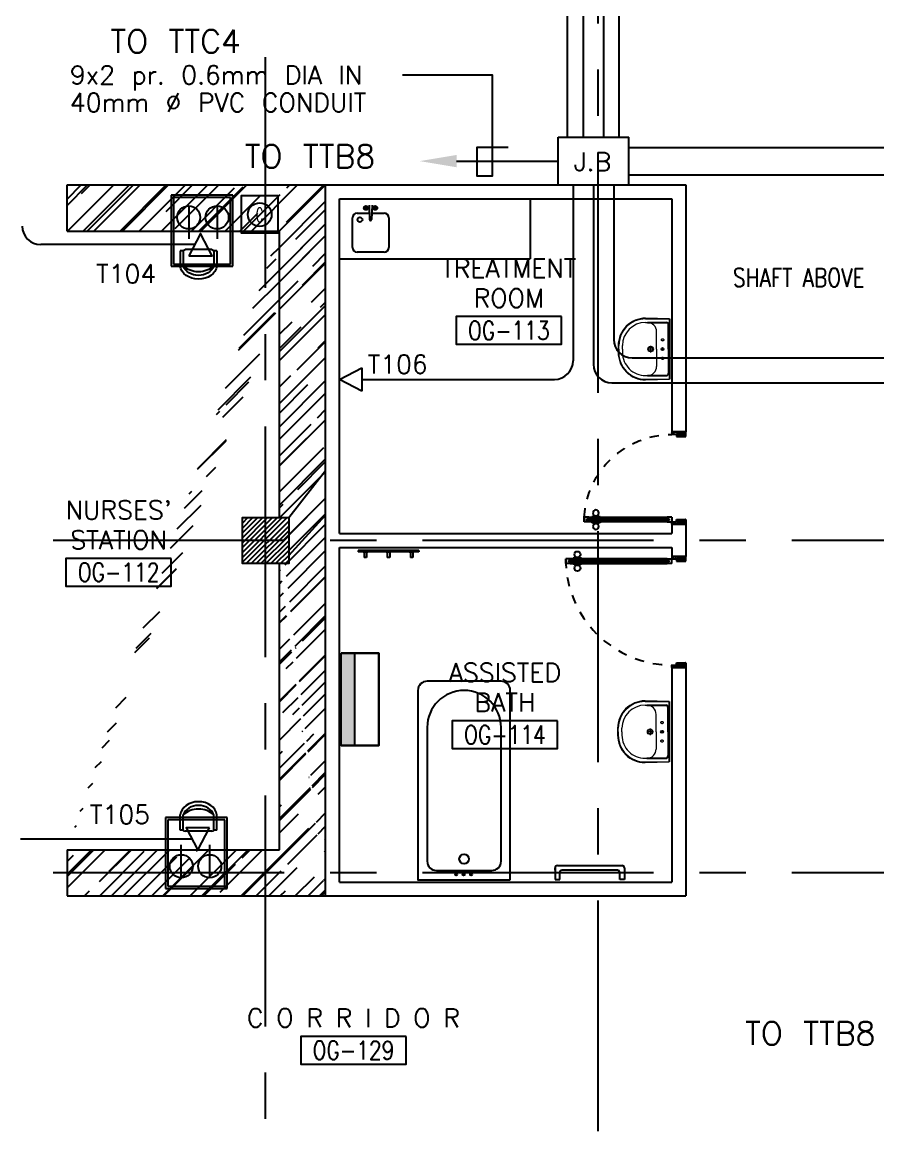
# Model space of a CAD drawing. Extents: x -0.7 to 93.2, y -1.5 to 78.
# Drawn here: x 65.65 to 74.91, y 13.38 to 25.41 of the extents above; entities that cross this region are included whole.
import ezdxf
from ezdxf.enums import TextEntityAlignment as Align

# ---------------------------------------------------------------- set-up
doc = ezdxf.new("R2010")
doc.units = 0
doc.header["$MEASUREMENT"] = 0
for name, pattern in [('CENTERX2', [4, 2.5, -0.5, 0.5, -0.5]), ('DASHED', [0.75, 0.5, -0.25]), ('HIDDEN', [0.375, 0.25, -0.125])]:
    doc.linetypes.add(name, pattern=pattern)
doc.layers.get('0').update_dxf_attribs({"color": 11, "linetype": 'CONTINUOUS'})
for name, color, linetype in [('A-FUR-ACCES', 11, 'CONTINUOUS'), ('AXES', 11, 'CENTERX2'), ('COL', 11, 'CONTINUOUS'), ('COUNTER', 11, 'CONTINUOUS'), ('DOOR', 11, 'CONTINUOUS'), ('E-CO', 6, 'CONTINUOUS'), ('E-SOCKETS', 4, 'CONTINUOUS'), ('E-TEL', 4, 'CONTINUOUS'), ('E-TEXT', 2, 'CONTINUOUS'), ('E-WIRE', 4, 'CONTINUOUS'), ('FIX', 11, 'CONTINUOUS'), ('FMCHAIR', 11, 'CONTINUOUS'), ('HAT', 11, 'CONTINUOUS'), ('NON-MEDICAL', 11, 'CONTINUOUS'), ('RM-BOX', 11, 'CONTINUOUS'), ('RM-NAME', 11, 'CONTINUOUS'), ('RM-NO', 11, 'CONTINUOUS'), ('SHAFT', 11, 'CONTINUOUS'), ('WALL', 11, 'CONTINUOUS')]:
    doc.layers.add(name, color=color, linetype=linetype)
doc.styles.add('ROMANS', font='ROMANS.shx', dxfattribs={"width": 0.6})
doc.styles.get("Standard").update_dxf_attribs({"font": 'TXT.shx'})
pattern_1 = [(45, (-250.25383, -113.09973), (0.25455844, 0.6788225), [4.5, -0.6, 1.5, -0.3]), (45, (-250.07776, -112.71153), (-0.49426764, 0.07000357), [0.9, -0.099, 1.8, -0.225]), (45, (-250.32808, -112.81336), (0.96095812, 1.24521504), [2.4, -0.42, 1.2, -0.3])]

# ---------------------------------------------------------------- blocks, each defined once
blk = doc.blocks.new('RM1')
at = {"layer": 'RM-BOX'}
blk.add_lwpolyline([(570, -200), (-570, -200), (-570, -500), (570, -500)], close=True, dxfattribs=at)
at = {"layer": 'RM-NAME', "style": 'ROMANS'}
for tag, p in [('ROOMNAME1', (0, 324)), ('ROOMNAME2', (0, 0))]:
    blk.add_attdef(tag, text='', height=200, dxfattribs=at).set_placement(p, align=Align.MIDDLE)
at = {"layer": 'RM-NO', "style": 'ROMANS', "width": 0.8}
blk.add_attdef('ROOMNO', text='', height=200, dxfattribs=at).set_placement((0, -350), align=Align.MIDDLE)
blk = doc.blocks.new('CHR3')
for p, q in [((-0.039, 0.5), (-0.558, 0.5)), ((-0.05, 0.412), (-0.558, 0.412)), ((-0.039, 0.5), (-0.039, 0.412)), ((0, 0.362), (0, -0.362)), ((-0.05, -0.412), (-0.558, -0.412)), ((-0.039, -0.5), (-0.553, -0.5)), ((-0.039, -0.411), (-0.039, -0.5))]:
    blk.add_line(p, q)
for centre, radius, start, end in [((-0.497, 0), 0.503, 97.0495, 263.5769), ((-0.446, 0), 0.427, 105.249, 254.751), ((-0.212, 0), 0.538, 130.0756, 229.9244), ((-0.05, 0.362), 0.05, 0, 90), ((-0.05, -0.362), 0.05, 270, 0)]:
    blk.add_arc(centre, radius, start, end)
blk = doc.blocks.new('*X43')
at = {"color": 0}
for p, q in [((238729, 132663), (239216, 133150)), ((238729, 132716), (239163, 133150)), ((238729, 132769), (239110, 133150)), ((238729, 132822), (239057, 133150)), ((238729, 132875), (239004, 133150)), ((238729, 132928), (238951, 133150)), ((238729, 132981), (238898, 133150)), ((238729, 133034), (238845, 133150)), ((238729, 133087), (238791, 133150)), ((238729, 133140), (238738, 133150)), ((238769, 132650), (239229, 133110)), ((238822, 132650), (239229, 133056)), ((238875, 132650), (239229, 133003)), ((238928, 132650), (239229, 132950)), ((238981, 132650), (239229, 132897)), ((239034, 132650), (239229, 132844)), ((239087, 132650), (239229, 132791)), ((239140, 132650), (239229, 132738)), ((239193, 132650), (239229, 132685))]:
    blk.add_line(p, q, dxfattribs=at)
blk = doc.blocks.new('COL50')
at = {"layer": 'COL'}
blk.add_lwpolyline([(-250, 250), (-250, -250), (250, -250), (250, 250)], close=True, dxfattribs=at)
blk = doc.blocks.new('DOOR-10')
at = {"layer": 'DOOR', "color": 0, "linetype": 'ByBlock'}
for p, q in [((-26, 1100), (-76, 1100)), ((-76, 1100), (-26, 1100)), ((-76, 1050), (-76, 1100)), ((-26, 1050), (-26, 1100)), ((-83, 1005), (-92, 1005)), ((-92, 1005), (-92, 940)), ((-76, 1018), (-83, 1018)), ((-83, 928), (-83, 1018)), ((-83, 1005), (-83, 940)), ((-59, 1050), (-76, 1050)), ((-43, 1070), (-59, 1070)), ((-59, 1050), (-59, 1070)), ((-43, 1050), (-43, 1070)), ((-26, 1050), (-43, 1050)), ((-26, 1018), (-18, 1018)), ((-18, 928), (-18, 1018)), ((-18, 1005), (-9, 1005)), ((-18, 1005), (-18, 940)), ((-9, 1005), (-9, 940)), ((-83, 940), (-92, 940)), ((-76, 928), (-83, 928)), ((-26, 928), (-18, 928)), ((-18, 940), (-9, 940)), ((-1001, 0), (-1001, 150)), ((-1001, 150), (-976, 150)), ((-1001, 150), (-1001, 0)), ((-976, 150), (-976, 100)), ((-76, 200), (-59, 200)), ((-76, 150), (-76, 200)), ((-76, 150), (-26, 150)), ((-59, 200), (-59, 180)), ((-59, 180), (-43, 180)), ((-43, 200), (-26, 200)), ((-43, 180), (-43, 200)), ((-26, 200), (-26, 150)), ((-1, 150), (-26, 150)), ((-26, 150), (-26, 100)), ((-951, 0), (-1001, 0)), ((-976, 100), (-951, 100)), ((-951, 100), (-951, 0)), ((-51, 100), (-51, 0)), ((-26, 100), (-51, 100)), ((-51, 0), (-1, 0))]:
    blk.add_line(p, q, dxfattribs=at)
at = {"layer": 'DOOR', "linetype": 'ByBlock'}
for p, q in [((-76, 1050), (-76, 200)), ((-59, 200), (-59, 1050)), ((-43, 200), (-43, 1050)), ((-26, 200), (-26, 1050))]:
    blk.add_line(p, q, dxfattribs=at)
at = {"layer": 'DOOR', "color": 9, "linetype": 'ByBlock'}
for p, q in [((-1, 0), (-1, 150)), ((-951, 0), (-1001, 114)), ((-951, 0), (-1001, 40)), ((-951, 0), (-964, 100)), ((-51, 0), (-1, 114)), ((-51, 0), (-37, 100)), ((-51, 0), (-1, 40))]:
    blk.add_line(p, q, dxfattribs=at)
at = {"layer": 'DOOR', "color": 0, "linetype": 'ByBlock'}
for centre in [(-124, 973), (23, 973)]:
    blk.add_circle(centre, 32.4, dxfattribs=at)
at = {"layer": 'DOOR', "linetype": 'HIDDEN', "ltscale": 0.5}
blk.add_arc((-23, 149), 952, 93.1482, 179.9482, dxfattribs=at)
at = {"layer": 'DOOR', "color": 9, "linetype": 'ByBlock'}
for centre, radius, start, end in [((-951, 0), 154, 103.7142, 108.8947), ((-951, 0), 134, 100.72, 111.8402), ((-51, 0), 134, 68.1598, 79.28), ((-51, 0), 154, 71.1053, 76.2858), ((-951, 0), 94.4, 90, 121.9818), ((-951, 0), 74.4, 90, 132.2236), ((-951, 0), 54.4, 90, 156.7926), ((-951, 0), 34.4, 90, 180), ((-951, 0), 14.4, 90, 180), ((-51, 0), 94.4, 58.0182, 90), ((-51, 0), 74.4, 47.7764, 90), ((-51, 0), 54.4, 23.2074, 90), ((-51, 0), 34.4, 0, 90), ((-51, 0), 14.4, 0, 90), ((-51, 0), 114, 64.0838, 77.3774)]:
    blk.add_arc(centre, radius, start, end, dxfattribs=at)
blk = doc.blocks.new('DOOR100')
at = {"layer": 'DOOR', "color": 0, "linetype": 'ByBlock'}
for p, q in [((-82, 1205), (-91, 1205)), ((-91, 1205), (-91, 1140)), ((-75, 1218), (-82, 1218)), ((-82, 1128), (-82, 1218)), ((-82, 1205), (-82, 1140)), ((-25, 1300), (-75, 1300)), ((-75, 1300), (-25, 1300)), ((-75, 1250), (-75, 1300)), ((-58, 1250), (-75, 1250)), ((-42, 1270), (-58, 1270)), ((-58, 1250), (-58, 1270)), ((-42, 1250), (-42, 1270)), ((-25, 1250), (-42, 1250)), ((-25, 1250), (-25, 1300)), ((-25, 1218), (-18, 1218)), ((-18, 1128), (-18, 1218)), ((-18, 1205), (-9, 1205)), ((-18, 1205), (-18, 1140)), ((-9, 1205), (-9, 1140)), ((-82, 1140), (-91, 1140)), ((-75, 1128), (-82, 1128)), ((-25, 1128), (-18, 1128)), ((-18, 1140), (-9, 1140)), ((-1200, 0), (-1200, 150)), ((-1200, 150), (-1175, 150)), ((-1200, 150), (-1200, 0)), ((-1175, 150), (-1175, 100)), ((-75, 200), (-58, 200)), ((-75, 150), (-75, 200)), ((-75, 150), (-25, 150)), ((-58, 200), (-58, 180)), ((-58, 180), (-42, 180)), ((-42, 200), (-25, 200)), ((-42, 180), (-42, 200)), ((-25, 200), (-25, 150)), ((0, 150), (-25, 150)), ((-25, 150), (-25, 100)), ((0, 150), (0, 0)), ((-1150, 0), (-1200, 0)), ((-1175, 100), (-1150, 100)), ((-1150, 100), (-1150, 0)), ((-50, 100), (-50, 0)), ((-25, 100), (-50, 100)), ((-50, 0), (0, 0))]:
    blk.add_line(p, q, dxfattribs=at)
at = {"layer": 'DOOR', "linetype": 'ByBlock'}
for p, q in [((-75, 1250), (-75, 200)), ((-58, 200), (-58, 1250)), ((-42, 200), (-42, 1250)), ((-25, 200), (-25, 1250)), ((0, 0), (0, 150))]:
    blk.add_line(p, q, dxfattribs=at)
at = {"layer": 'DOOR', "color": 9, "linetype": 'ByBlock'}
for p, q in [((-1150, 0), (-1200, 114)), ((-1150, 0), (-1200, 40)), ((-1150, 0), (-1163, 100)), ((-50, 0), (0, 114)), ((-50, 0), (-37, 100)), ((-50, 0), (0, 40))]:
    blk.add_line(p, q, dxfattribs=at)
at = {"layer": 'DOOR', "color": 0, "linetype": 'ByBlock'}
for centre in [(-124, 1173), (24, 1173)]:
    blk.add_circle(centre, 32.4, dxfattribs=at)
at = {"layer": 'DOOR', "linetype": 'HIDDEN', "ltscale": 0.5}
blk.add_arc((-25, 150), 1150, 90, 180.0001, dxfattribs=at)
at = {"layer": 'DOOR', "color": 9, "linetype": 'ByBlock'}
for centre, radius, start, end in [((-1150, 0), 154, 103.7142, 108.8947), ((-1150, 0), 134, 100.72, 111.8402), ((-50, 0), 134, 68.1598, 79.28), ((-50, 0), 154, 71.1053, 76.2858), ((-1150, 0), 94.4, 90, 121.9818), ((-1150, 0), 74.4, 90, 132.2236), ((-1150, 0), 54.4, 90, 156.7926), ((-1150, 0), 34.4, 90, 180), ((-1150, 0), 14.4, 90, 180), ((-50, 0), 94.4, 58.0182, 90), ((-50, 0), 74.4, 47.7764, 90), ((-50, 0), 54.4, 23.2074, 90), ((-50, 0), 34.4, 0, 90), ((-50, 0), 14.4, 0, 90), ((-50, 0), 114, 64.0838, 77.3774)]:
    blk.add_arc(centre, radius, start, end, dxfattribs=at)
blk = doc.blocks.new('BTUB1')
at = {"layer": 'FIX'}
for points in [[(-500, -25), (-500, -2075, 0.414214), (-400, -2175), (400, -2175, 0.414214), (500, -2075), (500, -25)], [(-400, -1675, 1), (400, -1675), (400, -225, 0.414214), (300, -125), (-300, -125, 0.414214), (-400, -225)]]:
    blk.add_lwpolyline(points, format="xyb", close=True, dxfattribs=at)
for centre, radius in [((-75, -81), 11), ((5, -81), 11), ((85, -81), 11), ((0, -250), 52.2)]:
    blk.add_circle(centre, radius, dxfattribs=at)
blk = doc.blocks.new('LAV-003')
at = {"layer": 'FIX', "linetype": 'Continuous', "lineweight": 20}
for p, q in [((-328, -285), (-328, -25)), ((327, -285), (327, -25)), ((0, -165), (-188, -165)), ((0, -165), (187, -165)), ((-288, -285), (-288, -265)), ((287, -285), (287, -265)), ((0, -535), (-38, -535)), ((0, -575), (-38, -575)), ((0, -535), (37, -535)), ((0, -575), (37, -575))]:
    blk.add_line(p, q, dxfattribs=at)
at = {"layer": 'FIX', "linetype": 'ByBlock'}
blk.add_line((-328, -25), (327, -25), dxfattribs=at)
at = {"layer": 'FIX', "linetype": 'ByBlock', "ltscale": 0.3}
for p, q in [((-288, -265), (-288, -60)), ((0, -35), (-262, -35)), ((0, -35), (262, -35)), ((287, -265), (287, -60))]:
    blk.add_line(p, q, dxfattribs=at)
at = {"layer": 'FIX', "lineweight": 20}
for p, q in [((-16, -101), (15, -101)), ((0, -85), (0, -116))]:
    blk.add_line(p, q, dxfattribs=at)
at = {"layer": 'FIX', "linetype": 'DASHED', "lineweight": 20, "ltscale": 0.04}
for p, q in [((-36, -230), (37, -230)), ((0, -194), (0, -266))]:
    blk.add_line(p, q, dxfattribs=at)
at = {"layer": 'FIX', "linetype": 'Continuous', "lineweight": 20}
blk.add_lwpolyline([(295, -25), (0, -25), (-328, -25), (-335, -285, 0.414214), (-38, -582), (0, -582), (37, -582, 0.414214), (334, -285), (327, -25), (0, -25)], format="xyb", dxfattribs=at)
at = {"layer": 'FIX', "linetype": 'HIDDEN', "lineweight": 20, "ltscale": 0.05}
for centre in [(-100, -101), (100, -101)]:
    blk.add_circle(centre, 12.4, dxfattribs=at)
at = {"layer": 'FIX', "lineweight": 20}
for centre, radius in [((0, -101), 15.5), ((0, -230), 29.5), ((0, -230), 22.5)]:
    blk.add_circle(centre, radius, dxfattribs=at)
at = {"layer": 'FIX', "linetype": 'ByBlock', "ltscale": 0.3}
for centre, start, end in [((-262, -60), 90, 180), ((262, -60), 0, 90)]:
    blk.add_arc(centre, 25, start, end, dxfattribs=at)
at = {"layer": 'FIX', "linetype": 'Continuous', "lineweight": 20}
for centre, radius, start, end in [((-188, -265), 100, 90, 180), ((187, -265), 100, 0, 90), ((-38, -285), 290, 180, 270), ((-38, -285), 250, 180, 270), ((37, -285), 250, 270, 0), ((37, -285), 290, 270, 0)]:
    blk.add_arc(centre, radius, start, end, dxfattribs=at)

msp = doc.modelspace()

# ---------------------------------------------------------------- hatches: boundary and pattern name
at = {"layer": 'A-FUR-ACCES'}
msp.add_hatch(color=256, dxfattribs=at).paths.add_polyline_path([(69.1003, 17.5795), (69.2503, 17.5795), (69.2503, 18.5795), (69.1003, 18.5795)])
at = {"layer": 'COUNTER', "linetype": 'ByBlock'}
h = msp.add_hatch(dxfattribs=at)
h.set_pattern_fill('AR-RROOF', color=256, scale=0.3, angle=45, style=0)
h.set_pattern_definition(pattern_1)
h.paths.add_polyline_path([(66.1324, 23.65), (66.1324, 23.15), (68.2824, 23.15), (68.2824, 23.65)])
h.paths.add_polyline_path([(68.4324, 23.15), (68.4324, 22.1956), (68.9324, 22.1956), (68.9324, 23.65), (68.2824, 23.65), (68.2824, 23.15)])
h = msp.add_hatch(dxfattribs=at)
h.set_pattern_fill('AR-RROOF', color=256, scale=0.3, angle=45, style=0)
h.set_pattern_definition(pattern_1)
edge = h.paths.add_edge_path()
edge.add_line((68.4324, 16.45), (68.4324, 19.55))
edge.add_line((68.9324, 15.95), (68.9324, 23.65))
edge.add_line((66.1324, 16.45), (66.1324, 15.95))
edge.add_line((66.1324, 16.45), (68.4324, 16.45))
edge.add_line((66.1324, 15.95), (68.9324, 15.95))
edge.add_line((68.4324, 20.05), (68.4324, 23.15))
h = msp.add_hatch(dxfattribs=at)
h.set_pattern_fill('AR-RROOF', color=256, scale=0.3, angle=45, style=0)
h.set_pattern_definition(pattern_1)
h.paths.add_polyline_path([(68.9324, 20.5575), (68.5324, 20.05), (68.5324, 19.8), (68.6804, 19.8), (68.9324, 20.0747)])

# ---------------------------------------------------------------- linework, layer by layer
at = {"layer": 'A-FUR-ACCES'}
for p, q in [((69.9437, 19.6905), (69.2833, 19.6905)), ((69.2833, 19.6905), (69.2833, 19.6778)), ((69.9437, 19.6778), (69.2833, 19.6778)), ((69.3385, 19.6778), (69.3385, 19.6728)), ((69.3885, 19.6728), (69.3385, 19.6728)), ((69.3508, 19.6728), (69.3508, 19.6143)), ((69.3762, 19.6143), (69.3508, 19.6143)), ((69.3762, 19.6728), (69.3762, 19.6143)), ((69.3885, 19.6778), (69.3885, 19.6728)), ((69.5885, 19.6778), (69.5885, 19.6728)), ((69.6385, 19.6728), (69.5885, 19.6728)), ((69.6008, 19.6728), (69.6008, 19.6143)), ((69.6262, 19.6143), (69.6008, 19.6143)), ((69.6262, 19.6728), (69.6262, 19.6143)), ((69.6385, 19.6778), (69.6385, 19.6728)), ((69.8385, 19.6778), (69.8385, 19.6728)), ((69.8885, 19.6728), (69.8385, 19.6728)), ((69.8508, 19.6728), (69.8508, 19.6143)), ((69.8762, 19.6143), (69.8508, 19.6143)), ((69.8762, 19.6728), (69.8762, 19.6143)), ((69.8885, 19.6778), (69.8885, 19.6728)), ((69.9437, 19.6905), (69.9437, 19.6778)), ((69.5087, 18.5795), (69.1003, 18.5795)), ((69.2503, 17.5795), (69.2503, 18.5795)), ((69.5087, 17.5795), (69.5087, 18.5795)), ((69.1003, 17.5795), (69.5087, 17.5795)), ((71.4175, 16.2274), (71.4175, 16.2524)), ((71.4175, 16.2524), (71.4175, 16.2274)), ((71.4425, 16.2774), (72.1425, 16.2774)), ((72.1675, 16.2524), (72.1675, 16.2274)), ((71.4175, 16.2274), (71.4175, 16.1274)), ((71.4175, 16.1274), (71.4675, 16.1274)), ((71.4675, 16.1274), (71.4675, 16.2024)), ((72.0925, 16.2274), (71.4925, 16.2274)), ((72.1175, 16.1274), (72.1175, 16.2024)), ((72.1675, 16.1274), (72.1175, 16.1274)), ((72.1675, 16.2274), (72.1675, 16.1274))]:
    msp.add_line(p, q, dxfattribs=at)
for centre, start, end in [((71.4425, 16.2524), 90, 180), ((72.1425, 16.2524), 0, 90), ((71.4925, 16.2024), 90, 180), ((72.0925, 16.2024), 0, 90)]:
    msp.add_arc(centre, 0.025, start, end, dxfattribs=at)
at = {"layer": 'AXES'}
for p, q in [((68.2824, -1.4643), (68.2824, 77.3484)), ((71.8824, 5.4), (71.8824, 64.22)), ((92.4824, 19.8), (40.3924, 19.8)), ((92.4824, 16.2), (40.3924, 16.2))]:
    msp.add_line(p, q, dxfattribs=at)
at = {"layer": 'COUNTER'}
for p, q in [((66.1324, 23.15), (66.1324, 23.65)), ((66.1324, 23.65), (68.9324, 23.65)), ((68.9324, 15.95), (68.9324, 23.65)), ((66.1324, 23.15), (68.4324, 23.15)), ((68.4324, 20.05), (68.4324, 23.15)), ((68.4324, 16.45), (68.4324, 19.55)), ((66.1324, 16.45), (68.4324, 16.45)), ((66.1324, 16.45), (66.1324, 15.95)), ((66.1324, 15.95), (68.9324, 15.95))]:
    msp.add_line(p, q, dxfattribs=at)
at = {"layer": 'COUNTER', "linetype": 'ByBlock'}
for p, q in [((68.5324, 20.05), (68.9324, 20.5575)), ((68.4324, 20.05), (68.5324, 20.05)), ((68.5324, 19.6385), (68.9324, 20.0747)), ((68.5324, 20.05), (68.5324, 19.55)), ((68.5324, 19.55), (68.4324, 19.55))]:
    msp.add_line(p, q, dxfattribs=at)
at = {"layer": 'E-CO', "color": 4}
msp.add_lwpolyline([(68.4194, 23.5309), (68.0194, 23.5309), (68.0194, 23.1309), (68.4194, 23.1309)], close=True, dxfattribs=at)
at = {"layer": 'E-SOCKETS'}
for p, q in [((67.9283, 23.5388), (67.261, 23.5388)), ((67.261, 23.5388), (67.261, 22.7691)), ((67.9283, 22.7691), (67.9283, 23.5388)), ((67.4495, 23.4235), (67.4495, 23.0652)), ((67.7572, 23.4235), (67.7572, 23.0652)), ((67.261, 22.7691), (67.9283, 22.7691)), ((67.8659, 16.8004), (67.1985, 16.8004)), ((67.1985, 16.8004), (67.1985, 16.0307)), ((67.8659, 16.0307), (67.8659, 16.8004)), ((67.3697, 16.146), (67.3697, 16.5043)), ((67.6774, 16.146), (67.6774, 16.5043)), ((67.1985, 16.0307), (67.8659, 16.0307))]:
    msp.add_line(p, q, dxfattribs=at)
at = {"layer": 'E-SOCKETS', "color": 8}
for p, q in [((67.9033, 23.5138), (67.286, 23.5138)), ((67.286, 23.5138), (67.286, 22.7941)), ((67.9033, 22.7941), (67.9033, 23.5138)), ((67.286, 22.7941), (67.9033, 22.7941)), ((67.8409, 16.7754), (67.2235, 16.7754)), ((67.2235, 16.7754), (67.2235, 16.0557)), ((67.8409, 16.0557), (67.8409, 16.7754)), ((67.2235, 16.0557), (67.8409, 16.0557))]:
    msp.add_line(p, q, dxfattribs=at)
at = {"layer": 'E-SOCKETS'}
for points in [[(67.4525, 22.8831), (67.705, 22.8831), (67.5788, 23.1253), (67.5788, 23.1253)], [(67.6744, 16.6864), (67.4219, 16.6864), (67.5481, 16.4442), (67.5481, 16.4442)]]:
    msp.add_lwpolyline(points, close=True, dxfattribs=at)
for centre in [(67.4495, 23.2985), (67.7572, 23.2985), (67.3697, 16.271), (67.6774, 16.271)]:
    msp.add_circle(centre, 0.125, dxfattribs=at)
at = {"layer": 'E-TEL', "color": 4}
for p, q in [((71.4493, 24.1679), (72.2154, 24.1679)), ((71.4493, 23.65), (71.4493, 24.1679)), ((72.2154, 23.65), (72.2154, 24.1679)), ((71.4493, 23.65), (72.2154, 23.65))]:
    msp.add_line(p, q, dxfattribs=at)
at = {"layer": 'E-TEL'}
for p, q in [((69.0824, 21.5445), (69.3245, 21.6708)), ((69.3245, 21.6708), (69.3245, 21.4183)), ((69.3245, 21.4183), (69.0824, 21.5445)), ((69.0824, 21.5445), (69.0824, 21.5445))]:
    msp.add_line(p, q, dxfattribs=at)
at = {"layer": 'E-TEXT', "color": 11}
msp.add_lwpolyline([(69.7652, 24.8448), (70.7372, 24.8448), (70.7372, 23.7464), (70.5732, 23.7464), (70.5732, 24.0594), (70.9087, 24.0594)], dxfattribs=at)
at = {"layer": 'E-WIRE', "linetype": 'ByBlock'}
for p, q in [((71.7226, 31.2266), (71.7226, 24.1679)), ((71.5529, 24.1679), (71.5529, 30.0416)), ((71.9421, 28.7072), (71.9421, 24.1679)), ((72.1117, 24.1679), (72.1117, 28.4376)), ((71.6121, 23.65), (71.6121, 21.7445)), ((71.8323, 23.65), (71.8323, 21.7076)), ((72.0526, 23.65), (72.0526, 21.9772)), ((72.2526, 21.7772), (81.1812, 21.7772)), ((69.3245, 21.5445), (71.4121, 21.5445)), ((72.0323, 21.5076), (78.7812, 21.5076))]:
    msp.add_line(p, q, dxfattribs=at)
at = {"layer": 'E-WIRE'}
for p, q in [((72.2154, 24.0562), (81.1812, 24.0562)), ((70.3506, 23.9089), (71.4493, 23.9089)), ((72.2154, 23.7617), (78.7812, 23.7617))]:
    msp.add_line(p, q, dxfattribs=at)
at = {"layer": 'E-WIRE', "linetype": 'ByBlock', "ltscale": 0.3}
for p, q in [((67.5156, 23.0042), (65.8469, 23.0042)), ((67.485, 16.5653), (65.6266, 16.5653))]:
    msp.add_line(p, q, dxfattribs=at)
at = {"layer": 'E-WIRE'}
msp.add_circle((68.2194, 23.3295), 0.128, dxfattribs=at)
at = {"layer": 'E-WIRE', "linetype": 'ByBlock', "ltscale": 0.3}
msp.add_arc((65.8469, 23.2042), 0.2, 180, 270, dxfattribs=at)
at = {"layer": 'E-WIRE', "linetype": 'ByBlock'}
for centre, start, end in [((72.2526, 21.9772), 180, 270), ((71.4121, 21.7445), 270, 0), ((72.0323, 21.7076), 180, 270)]:
    msp.add_arc(centre, 0.2, start, end, dxfattribs=at)
at = {"layer": 'E-WIRE'}
msp.add_solid([(70.3506, 23.9756), (70.3506, 23.8423), (69.9506, 23.9089)], dxfattribs=at)
at = {"layer": 'FIX', "linetype": 'ByBlock', "ltscale": 0.3}
msp.add_lwpolyline([(69.1003, 18.5795), (69.5087, 18.5795), (69.5087, 17.5795), (69.1003, 17.5795)], close=True, dxfattribs=at)
at = {"layer": 'NON-MEDICAL'}
for p, q in [((71.1478, 23.5), (71.1478, 22.85)), ((69.2727, 23.344), (69.4092, 23.344)), ((69.4032, 23.4322), (69.4092, 23.2769)), ((69.4352, 23.4322), (69.4292, 23.2769)), ((69.4292, 23.344), (69.5657, 23.344)), ((69.2229, 22.973), (69.2229, 23.2941)), ((69.6155, 23.2941), (69.6155, 22.973)), ((69.5657, 22.9231), (69.2727, 22.9231)), ((69.0824, 22.85), (71.1478, 22.85))]:
    msp.add_line(p, q, dxfattribs=at)
for centre, radius in [((69.3694, 23.4011), 0.0217), ((69.3694, 23.4011), 0.014), ((69.469, 23.4011), 0.0217), ((69.469, 23.4011), 0.014), ((69.3048, 23.2745), 0.0255)]:
    msp.add_circle(centre, radius, dxfattribs=at)
for centre, radius, start, end in [((69.2727, 23.2941), 0.0499, 90, 180), ((69.5657, 23.2941), 0.0499, 0, 90), ((69.4192, 23.2769), 0.00997, 180, 0), ((69.2727, 22.973), 0.0499, 180, 270), ((69.5657, 22.973), 0.0499, 270, 0)]:
    msp.add_arc(centre, radius, start, end, dxfattribs=at)
at = {"layer": 'WALL'}
for p, q in [((68.9324, 23.65), (72.8324, 23.65)), ((68.9324, 15.95), (68.9324, 23.65)), ((68.9324, 22.5), (68.9324, 23.65)), ((72.8324, 23.65), (72.8324, 20.975)), ((69.0824, 23.5), (72.6824, 23.5)), ((69.0824, 19.875), (69.0824, 23.5)), ((72.6824, 23.5), (72.6824, 20.975)), ((72.6824, 20.975), (72.8324, 20.975)), ((72.6824, 19.975), (72.8324, 19.975)), ((72.6824, 19.975), (72.6824, 19.875)), ((72.8324, 19.975), (72.8324, 19.625)), ((69.0824, 19.875), (72.6824, 19.875)), ((69.0824, 16.1), (69.0824, 19.725)), ((69.0824, 19.725), (72.6824, 19.725)), ((72.6824, 19.725), (72.6824, 19.625)), ((72.6824, 19.625), (72.8324, 19.625)), ((72.6824, 18.425), (72.8324, 18.425)), ((72.6824, 18.425), (72.6824, 16.1)), ((72.8324, 18.425), (72.8324, 15.95)), ((69.0824, 16.1), (72.6824, 16.1)), ((68.9324, 15.95), (72.8324, 15.95))]:
    msp.add_line(p, q, dxfattribs=at)
at = {"layer": 'WALL', "linetype": 'ByBlock', "ltscale": 0.3}
msp.add_lwpolyline([(68.0324, 20.05), (68.5324, 20.05), (68.5324, 19.55), (68.0324, 19.55)], close=True, dxfattribs=at)

# ---------------------------------------------------------------- block references
at = {"layer": 'COL', "xscale": -0.001, "yscale": 0.001, "zscale": 0.001}
msp.add_blockref('COL50', (68.2824, 19.8), dxfattribs=at)
at = {"layer": 'DOOR', "color": 0, "linetype": 'ByBlock', "ltscale": 0.3, "xscale": -0.001, "yscale": 0.001, "zscale": 0.001, "rotation": 90}
msp.add_blockref('DOOR-10', (72.8324, 19.9743), dxfattribs=at)
at = {"layer": 'DOOR', "color": 0, "linetype": 'ByBlock', "xscale": 0.001, "yscale": 0.001, "zscale": 0.001, "rotation": 89.99999999999999}
msp.add_blockref('DOOR100', (72.8324, 19.625), dxfattribs=at)
at = {"layer": 'FIX', "xscale": 0.001, "yscale": 0.001, "zscale": 0.001}
for name, p, rotation in [('LAV-003', (72.6824, 21.8726), 270), ('BTUB1', (70.4324, 16.1), 180)]:
    msp.add_blockref(name, p, dxfattribs=dict(at, rotation=rotation))
at = {"layer": 'FIX', "linetype": 'ByBlock', "ltscale": 0.3, "xscale": 0.001, "yscale": 0.001, "zscale": 0.001, "rotation": 270}
msp.add_blockref('LAV-003', (72.6766, 17.7275), dxfattribs=at)
at = {"layer": 'FMCHAIR', "yscale": 0.4, "zscale": 0.36, "rotation": 270}
for p, xscale in [((67.5558, 22.9497), -0.32), ((67.5558, 16.6503), 0.32)]:
    msp.add_blockref('CHR3', p, dxfattribs=dict(at, xscale=xscale))
at = {"layer": 'HAT', "xscale": 0.001, "yscale": 0.001, "zscale": 0.001}
msp.add_blockref('*X43', (-170.6962, -113.0997), dxfattribs=at)
at = {"layer": 'RM-NAME', "xscale": 0.001, "yscale": 0.001, "zscale": 0.001}
for p, values in [((70.916, 22.4249), {'ROOMNO': 'OG-113', 'ROOMNAME2': 'ROOM', 'ROOMNAME1': 'TREATMENT'}), ((66.6909, 19.8056), {'ROOMNO': 'OG-112', 'ROOMNAME2': 'STATION', 'ROOMNAME1': "NURSES'"}), ((70.8735, 18.0455), {'ROOMNO': 'OG-114', 'ROOMNAME2': 'BATH', 'ROOMNAME1': 'ASSISTED'}), ((69.2334, 14.6277), {'ROOMNO': 'OG-129', 'ROOMNAME2': 'C O R R I D O R'})]:
    msp.add_blockref('RM1', p, dxfattribs=at).add_auto_attribs(values)

# ---------------------------------------------------------------- texts
at = {"layer": 'E-CO', "color": 2, "style": 'ROMANS', "width": 0.6}
msp.add_text('C', height=0.1536, dxfattribs=at).set_placement((68.1742, 23.2502))
at = {"layer": 'E-TEXT', "color": 2}
for s, p in [('TO TTC4', (66.6016, 25.0818, -2.4)), ('TO TTB8', (68.0572, 23.8366, -2.4)), ('TO TTB8', (73.4748, 14.3369, -2.4))]:
    msp.add_text(s, height=0.25, dxfattribs=at).set_placement(p)
at = {"layer": 'E-TEXT', "color": 4}
for s, p in [('9x2 pr. 0.6mm DIA IN', (66.1638, 24.7417, -2.4)), ('40mm %%C PVC CONDUIT', (66.1638, 24.4436, -2.4))]:
    msp.add_text(s, height=0.2, dxfattribs=at).set_placement(p)
at = {"layer": 'E-TEXT', "color": 2, "style": 'ROMANS'}
for s, p in [('J.B', (71.8231, 23.9019)), ('T104', (66.7723, 22.689)), ('T106', (69.7123, 21.7078)), ('T105', (66.7051, 16.8314))]:
    msp.add_text(s, height=0.2, dxfattribs=at).set_placement(p, align=Align.MIDDLE)
at = {"layer": 'SHAFT', "color": 4, "style": 'ROMANS', "width": 0.8}
msp.add_text('SHAFT ABOVE', height=0.2, dxfattribs=at).set_placement((74.0557, 22.6471), align=Align.MIDDLE)

doc.saveas('drawing.dxf')
